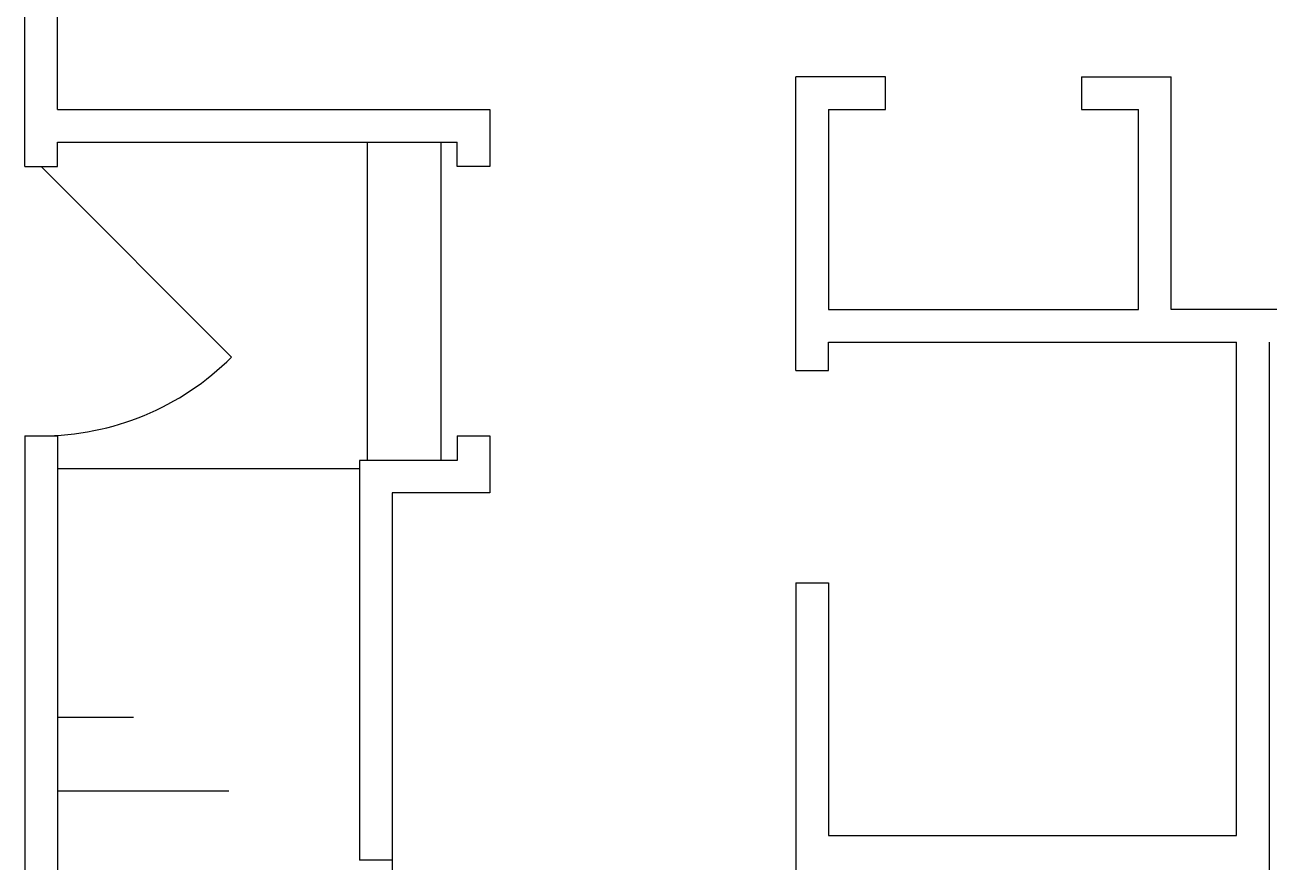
# Model space of a CAD drawing. Header units: millimetres. Extents: x 0 to 17678, y -610 to 14021.
# Drawn here: x 7315 to 11189, y 1378 to 3985 of the extents above; entities that cross this region are included whole.
import ezdxf

# ---------------------------------------------------------------- set-up
doc = ezdxf.new("R2010")
doc.units = ezdxf.units.MM

msp = doc.modelspace()

# ---------------------------------------------------------------- linework, layer by layer
for p, q in [((7315.2, 3543.3), (7315.2, 6604)), ((7416.8, 3721.1), (7416.8, 6604)), ((7416.8, 3721.1), (7416.8, 6604)), ((7416.8, 3721.1), (7416.8, 6604)), ((9715.5, 2908.3), (9715.5, 3822.7)), ((9994.9, 3822.7), (9715.5, 3822.7)), ((9715.5, 2908.3), (9715.5, 3822.7)), ((9994.9, 3822.7), (9715.5, 3822.7)), ((9715.5, 2908.3), (9715.5, 3822.7)), ((9994.9, 3822.7), (9715.5, 3822.7)), ((9994.9, 3721.1), (9994.9, 3822.7)), ((9994.9, 3721.1), (9994.9, 3822.7)), ((9994.9, 3721.1), (9994.9, 3822.7)), ((10604.5, 3822.7), (10604.5, 3721.1)), ((10604.5, 3822.7), (10883.9, 3822.7)), ((10604.5, 3822.7), (10604.5, 3721.1)), ((10604.5, 3822.7), (10883.9, 3822.7)), ((10604.5, 3822.7), (10604.5, 3721.1)), ((10604.5, 3822.7), (10883.9, 3822.7)), ((10883.9, 3098.8), (10883.9, 3822.7)), ((10883.9, 3098.8), (10883.9, 3822.7)), ((10883.9, 3098.8), (10883.9, 3822.7)), ((7416.8, 3721.1), (8763, 3721.1)), ((7416.8, 3721.1), (8763, 3721.1)), ((7416.8, 3721.1), (8763, 3721.1)), ((8763, 3721.1), (8763, 3543.3)), ((8763, 3721.1), (8763, 3543.3)), ((8763, 3721.1), (8763, 3543.3)), ((9817.1, 3721.1), (9817.1, 3098.8)), ((9817.1, 3721.1), (9994.9, 3721.1)), ((9817.1, 3721.1), (9817.1, 3098.8)), ((9817.1, 3721.1), (9994.9, 3721.1)), ((9817.1, 3721.1), (9817.1, 3098.8)), ((9817.1, 3721.1), (9994.9, 3721.1)), ((10604.5, 3721.1), (10782.3, 3721.1)), ((10604.5, 3721.1), (10782.3, 3721.1)), ((10604.5, 3721.1), (10782.3, 3721.1)), ((10782.3, 3098.8), (10782.3, 3721.1)), ((10782.3, 3098.8), (10782.3, 3721.1)), ((10782.3, 3098.8), (10782.3, 3721.1)), ((7416.8, 3543.3), (7416.8, 3619.5)), ((7416.8, 3619.5), (8661.4, 3619.5)), ((7416.8, 3543.3), (7416.8, 3619.5)), ((7416.8, 3619.5), (8661.4, 3619.5)), ((7416.8, 3543.3), (7416.8, 3619.5)), ((7416.8, 3619.5), (8661.4, 3619.5)), ((8382, 2628.9), (8382, 3619.5)), ((8382, 2628.9), (8382, 3619.5)), ((8382, 2628.9), (8382, 3619.5)), ((8610.6, 3619.5), (8610.6, 2628.9)), ((8610.6, 3619.5), (8610.6, 2628.9)), ((8610.6, 3619.5), (8610.6, 2628.9)), ((8661.4, 3543.3), (8661.4, 3619.5)), ((8661.4, 3543.3), (8661.4, 3619.5)), ((8661.4, 3543.3), (8661.4, 3619.5)), ((7315.2, 3543.3), (7416.8, 3543.3)), ((7315.2, 3543.3), (7416.8, 3543.3)), ((7315.2, 3543.3), (7416.8, 3543.3)), ((7366, 3543.3), (7958.7, 2950.6)), ((7366, 3543.3), (7958.7, 2950.6)), ((7366, 3543.3), (7958.7, 2950.6)), ((8763, 3543.3), (8661.4, 3543.3)), ((8763, 3543.3), (8661.4, 3543.3)), ((8763, 3543.3), (8661.4, 3543.3)), ((9817.1, 3098.8), (10782.3, 3098.8)), ((9817.1, 3098.8), (10782.3, 3098.8)), ((9817.1, 3098.8), (10782.3, 3098.8)), ((12928.6, 3098.8), (10883.9, 3098.8)), ((12928.6, 3098.8), (10883.9, 3098.8)), ((12928.6, 3098.8), (10883.9, 3098.8)), ((9817.1, 2908.3), (9817.1, 2997.2)), ((9817.1, 2997.2), (11087.1, 2997.2)), ((9817.1, 2908.3), (9817.1, 2997.2)), ((9817.1, 2997.2), (11087.1, 2997.2)), ((9817.1, 2908.3), (9817.1, 2997.2)), ((9817.1, 2997.2), (11087.1, 2997.2)), ((11087.1, 1460.5), (11087.1, 2997.2)), ((11087.1, 1460.5), (11087.1, 2997.2)), ((11087.1, 1460.5), (11087.1, 2997.2)), ((11188.7, 2997.2), (11188.7, 622.3)), ((11188.7, 2997.2), (11188.7, 622.3)), ((11188.7, 2997.2), (11188.7, 622.3)), ((9715.5, 2908.3), (9817.1, 2908.3)), ((9715.5, 2908.3), (9817.1, 2908.3)), ((9715.5, 2908.3), (9817.1, 2908.3)), ((7315.2, 2705.1), (7315.2, 101.6)), ((7315.2, 2705.1), (7416.8, 2705.1)), ((7315.2, 2705.1), (7416.8, 2705.1)), ((7315.2, 2705.1), (7315.2, -609.6)), ((7315.2, 2705.1), (7416.8, 2705.1)), ((7315.2, 2705.1), (7315.2, -609.6)), ((7416.8, 2705.1), (7416.8, 101.6)), ((7416.8, 2705.1), (7416.8, 101.6)), ((7416.8, 2705.1), (7416.8, 101.6)), ((8661.4, 2705.1), (8763, 2705.1)), ((8661.4, 2705.1), (8661.4, 2628.9)), ((8661.4, 2705.1), (8763, 2705.1)), ((8661.4, 2705.1), (8661.4, 2628.9)), ((8661.4, 2705.1), (8763, 2705.1)), ((8661.4, 2705.1), (8661.4, 2628.9)), ((8763, 2705.1), (8763, 2527.3)), ((8763, 2705.1), (8763, 2527.3)), ((8763, 2705.1), (8763, 2527.3)), ((7416.8, 2603.5), (8356.6, 2603.5)), ((7416.8, 2603.5), (8356.6, 2603.5)), ((7416.8, 2603.5), (8356.6, 2603.5)), ((8356.6, 2628.9), (8356.6, 1384.3)), ((8661.4, 2628.9), (8356.6, 2628.9)), ((8356.6, 2628.9), (8356.6, 1384.3)), ((8661.4, 2628.9), (8356.6, 2628.9)), ((8356.6, 2628.9), (8356.6, 1384.3)), ((8661.4, 2628.9), (8356.6, 2628.9)), ((8763, 2527.3), (8458.2, 2527.3)), ((8458.2, 2527.3), (8458.2, 1384.3)), ((8763, 2527.3), (8458.2, 2527.3)), ((8458.2, 2527.3), (8458.2, 1384.3)), ((8763, 2527.3), (8458.2, 2527.3)), ((8458.2, 2527.3), (8458.2, 1384.3)), ((9715.5, 2247.9), (9715.5, 622.3)), ((9715.5, 2247.9), (9817.1, 2247.9)), ((9715.5, 2247.9), (9715.5, 622.3)), ((9715.5, 2247.9), (9817.1, 2247.9)), ((9715.5, 2247.9), (9715.5, 622.3)), ((9715.5, 2247.9), (9817.1, 2247.9)), ((9817.1, 2247.9), (9817.1, 1460.5)), ((9817.1, 2247.9), (9817.1, 1460.5)), ((9817.1, 2247.9), (9817.1, 1460.5)), ((7416.8, 1828.8), (7653.2, 1828.8)), ((7416.8, 1828.8), (7653.2, 1828.8)), ((7416.8, 1828.8), (7653.2, 1828.8)), ((7416.8, 1600.2), (7950.1, 1600.2)), ((7416.8, 1600.2), (7950.1, 1600.2)), ((7416.8, 1600.2), (7950.1, 1600.2)), ((9817.1, 1460.5), (11087.1, 1460.5)), ((9817.1, 1460.5), (11087.1, 1460.5)), ((9817.1, 1460.5), (11087.1, 1460.5)), ((8458.2, 1384.3), (8356.6, 1384.3)), ((8458.2, 1384.3), (8356.6, 1384.3)), ((8458.2, 1384.3), (8356.6, 1384.3)), ((8458.2, 1384.3), (8458.2, 508)), ((8458.2, 1384.3), (8458.2, 508)), ((8458.2, 1384.3), (8458.2, 508))]:
    msp.add_line(p, q)
msp.add_arc((7366, 3543.3), 838.2, -90, -45)
msp.add_arc((7366, 3543.3), 838.2, -90, -45)
msp.add_arc((7366, 3543.3), 838.2, -90, -45)

doc.saveas('drawing.dxf')
